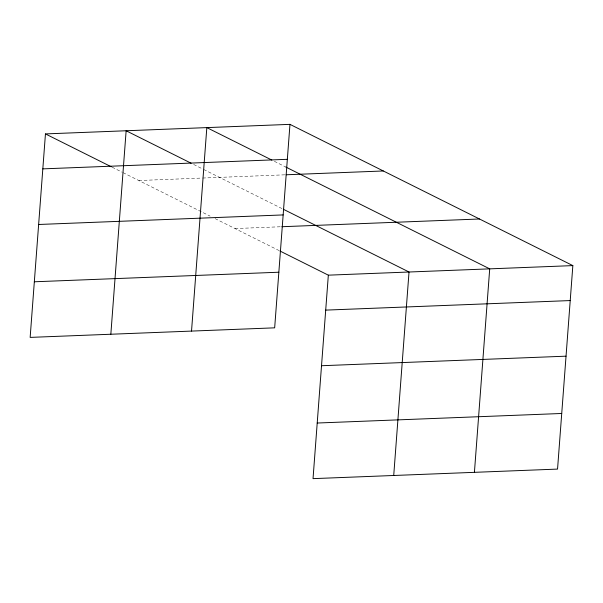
<?xml version="1.0" encoding="UTF-8"?>
<svg xmlns="http://www.w3.org/2000/svg" width="603" height="603" viewBox="0 0 603 603"><rect width="100%" height="100%" fill="white"/><g stroke="black" fill="none" stroke-linecap="round" stroke-linejoin="round"><path stroke-width="0.45" stroke-dasharray="3.02 2.26" d="M138.803 180.523L201.666 178.066M202.6 178.036L285.174 174.81M234.982 228.552L280.953 226.751M274.342 161.318L286.01 167.144M193.653 164.468L202.819 169.051M203.656 169.466L282.506 208.834M112.128 167.204L122.13 172.202M122.967 172.616L210.108 216.13M215.083 218.61L279.988 251.021"/><path stroke-width="0.9" d="M45.451 133.911L30.15 337.394L274.666 327.836L289.968 124.361L45.451 133.911L111.299 166.79M110.839 334.235L126.14 130.761L191.151 163.225M191.528 331.085L206.829 127.61L271.847 160.066M279.988 251.021L328.334 275.164L313.032 478.639L557.549 469.089L572.85 265.606L289.968 124.361M393.721 475.488L409.022 272.006L283.335 209.249M474.418 472.337L489.711 268.855L286.01 167.144M42.821 168.87L287.337 159.313M286.108 174.772L383.32 170.973M38.637 224.482L283.154 214.924M281.895 226.72L479.498 218.995M34.333 281.782L278.85 272.224M328.334 275.164L572.85 265.606M325.703 310.115L570.219 300.565M321.52 365.727L566.044 356.177M317.216 423.027L561.732 413.477"/></g></svg>
